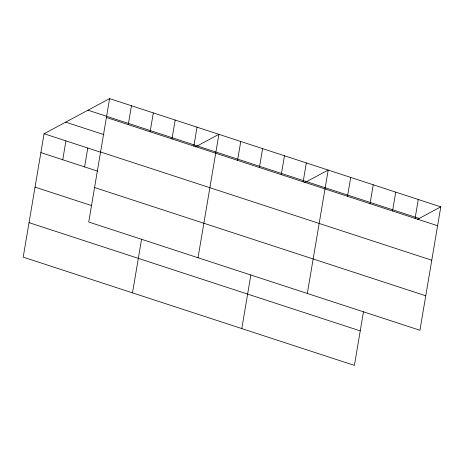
<?xml version="1.0" encoding="UTF-8"?>
<svg xmlns="http://www.w3.org/2000/svg" width="464" height="464" viewBox="0 0 464 464"><rect width="100%" height="100%" fill="white"/><g stroke="black" fill="none" stroke-linecap="round" stroke-linejoin="round"><path stroke-width="0.7" d="M109.603 98.617L88.728 222.024L419.926 330.264L440.8 206.857L109.603 98.617L44.074 133.736L23.2 257.143L354.397 365.383L363.48 311.698M62.739 159.761L65.934 140.882M84.599 166.907L87.789 148.022M128.267 124.642L131.463 105.757M150.127 131.782L153.317 112.903M132.495 292.865L141.578 239.18M171.987 138.927L175.177 120.048M193.842 146.073L197.038 127.188M198.024 257.74L218.898 134.334L195.414 146.92M237.562 160.358L240.758 141.479M259.422 167.504L262.612 148.619M241.79 328.582L250.873 274.897M281.283 174.65L284.473 155.765M303.137 181.789L306.333 162.91M307.319 293.463L328.193 170.056L304.709 182.636M347.519 196.295L350.714 177.416M370.04 203.655L373.236 184.776M392.561 211.016L395.757 192.137M415.083 218.376L418.279 199.497M417.322 219.443L440.8 206.857M87.974 110.206L419.178 218.445M106.407 117.496L437.604 225.736M65.697 122.148L103.953 134.647M100.572 151.989L431.769 260.229M44.074 133.736L100.769 152.267M40.878 152.615L97.579 171.146M94.563 187.531L425.761 295.771M35.044 187.114L91.744 205.639M29.035 222.65L360.232 330.89"/></g></svg>
